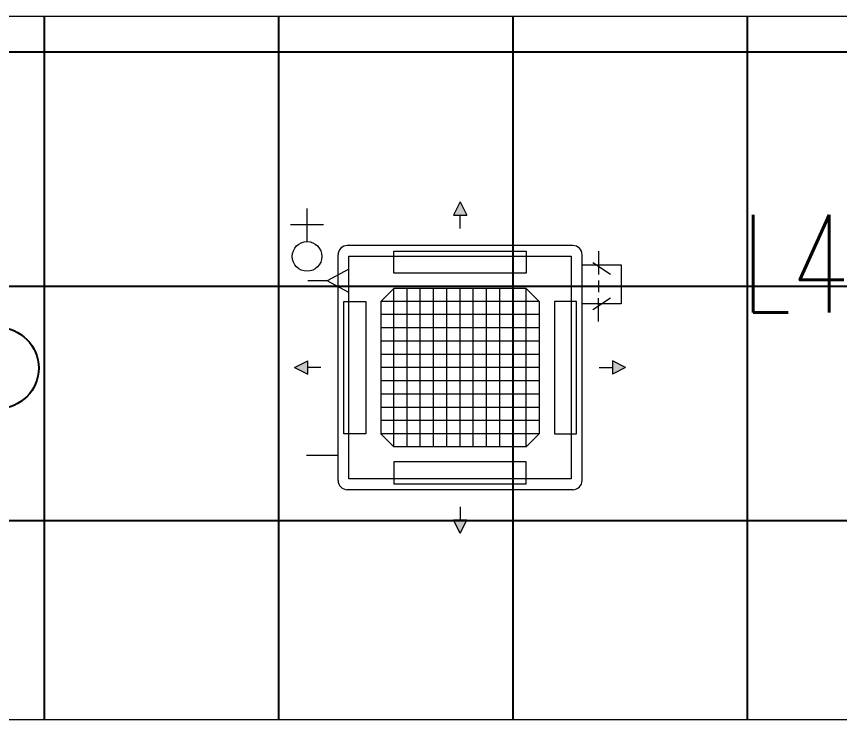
# Model space of a CAD drawing. Header units: millimetres. Extents: x -92759 to 184353, y -15225 to 86714.
# Drawn here: x 60092 to 62201, y 50091 to 51891 of the extents above; entities that cross this region are included whole.
import ezdxf

# ---------------------------------------------------------------- set-up
doc = ezdxf.new("R2010")
doc.units = ezdxf.units.MM
for name, color, linetype, lineweight in [('A--', 134, '500-1-RP', 25), ('HFI 9MM FPB', 94, 'Continuous', 5), ('M-ACMV_CDP', 190, 'DRAIN_PIPE', 25), ('M-ACMV_FCU-1', 86, 'Continuous', 9), ('M-ACMV_FCU-2', 86, 'Continuous', 9), ('M-ACMV_PWR', 1, 'REFRIGERANT', 25), ('M-ACMV_REF_PIPE', 134, '500-1-RP', 25), ('M-ACMV_VCD', 7, 'Continuous', 25)]:
    doc.layers.add(name, color=color, linetype=linetype, lineweight=lineweight)
for name, color, linetype in [('A-PATT-CONC', 8, 'Continuous'), ('E-_LIGT----_E-', 3, 'Continuous'), ('E-legend', 1, 'Continuous'), ('M-ACMV_FCU', 5, 'Continuous'), ('PDF_M-_ACON----_E-N', 7, 'Continuous')]:
    doc.layers.add(name, color=color, linetype=linetype)
doc.styles.add('Simplex', font='simplex_.ttf', dxfattribs={"width": 0.7, "height": 450})
doc.styles.get("Standard").update_dxf_attribs({"font": 'arial.ttf'})
doc.linetypes.add('500-1-RP', pattern='A,0.75,-0.5,0.75,-0.5,0.75,-0.5,0.75,-1.7,["RP",Standard,S=1,R=0,X=-1,Y=-0.5],-1.7', length=7.9)
doc.linetypes.add('DRAIN_PIPE', pattern='A,0.5,-0.2,["D",Standard,S=0.1,R=0,X=-0.1,Y=-0.05],-0.25', length=0.95)
doc.linetypes.add('REFRIGERANT', pattern='A,15,-5.08,["R",Standard,S=2.54,R=0,X=-2.54,Y=-1.27],-5.08', length=25.16)

# ---------------------------------------------------------------- blocks, each defined once
blk = doc.blocks.new('RCP_B8L2')
at = {"layer": 'A-PATT-CONC'}
h = blk.add_hatch(dxfattribs=at)
h.set_pattern_fill('ANSI37', color=256, scale=189, angle=45)
h.set_pattern_definition([(90, (-397693.07, -168427.3), (-600.075, 0), []), (180, (-397693.07, -168427.3), (-6e-14, -600.075), [])])
h.paths.add_polyline_path([(-370093.1, -168427.3), (-397693.1, -168427.3), (-397693.1, -170227.3), (-370093.1, -170227.3)])
at = {"layer": 'HFI 9MM FPB'}
blk.add_lwpolyline([(-370093.1, -168427.3), (-397693.1, -168427.3), (-397693.1, -170227.3), (-370093.1, -170227.3)], close=True, dxfattribs=at)
blk = doc.blocks.new('A$C020d881d')
at = {"layer": 'E-legend', "lineweight": 25}
blk.add_circle((818.7, 172), 103.8, dxfattribs=at)
at = {"layer": 'E-legend', "lineweight": 25, "style": 'Simplex', "width": 0.7}
blk.add_text('L4R', height=250, dxfattribs=at).set_placement((345.2, 314.3))
blk = doc.blocks.new('EL_B8_L2_R4')
at = {"layer": 'E-_LIGT----_E-', "ltscale": 0.5}
for p in [(-31074.1, -28522), (-28697.3, -28522)]:
    blk.add_blockref('A$C020d881d', p, dxfattribs=at)
blk = doc.blocks.new('A$C7208cd76')
at = {"layer": 'M-ACMV_FCU', "lineweight": 5}
h = blk.add_hatch(color=256, dxfattribs=at)
h.dxf.hatch_style = 1
h.paths.add_polyline_path([(0, 424.1), (-17, 390.2), (17, 390.2)])
h = blk.add_hatch(color=256, dxfattribs=at)
h.dxf.hatch_style = 1
h.paths.add_polyline_path([(-424.1, 0), (-390.2, -17), (-390.2, 17)])
h = blk.add_hatch(color=256, dxfattribs=at)
h.dxf.hatch_style = 1
h.paths.add_polyline_path([(424.1, 0), (390.2, 17), (390.2, -17)])
h = blk.add_hatch(color=256, dxfattribs=at)
h.dxf.hatch_style = 1
h.paths.add_polyline_path([(0, -424.1), (17, -390.2), (-17, -390.2)])
for p, q in [((0, 424.1), (-17, 390.2)), ((0, 424.1), (17, 390.2)), ((-17, 390.2), (17, 390.2)), ((0, 356.2), (0, 390.2)), ((288.8, 312.5), (-288.8, 312.5)), ((288.9, 312.6), (288.9, 312.6)), ((-312.5, 288.8), (-312.5, -288.8)), ((312.5, 288.8), (312.5, -288.8)), ((312.6, 288.9), (312.6, 288.9)), ((-202.6, 169.6), (-169.6, 202.6)), ((-169.6, 202.6), (169.6, 202.6)), ((-169.6, 202.6), (-169.6, -202.6)), ((-135.7, 202.6), (-135.7, -202.6)), ((-101.8, 202.6), (-101.8, -202.6)), ((-67.9, 202.6), (-67.9, -202.6)), ((-33.9, 202.6), (-33.9, -202.6)), ((0, 202.6), (0, -202.6)), ((33.9, 202.6), (33.9, -202.6)), ((67.9, 202.6), (67.9, -202.6)), ((101.8, 202.6), (101.8, -202.6)), ((135.7, 202.6), (135.7, -202.6)), ((169.6, 202.6), (202.6, 169.6)), ((169.6, 202.6), (169.6, -202.6)), ((-202.6, 169.6), (-202.6, -169.6)), ((202.6, 169.6), (-202.6, 169.6)), ((202.6, 169.6), (202.6, -169.6)), ((202.6, 135.7), (-202.6, 135.7)), ((202.6, 101.8), (-202.6, 101.8)), ((202.6, 67.9), (-202.6, 67.9)), ((202.6, 33.9), (-202.6, 33.9)), ((-424.1, 0), (-390.2, 17)), ((-424.1, 0), (-390.2, -17)), ((-390.2, -17), (-390.2, 17)), ((-356.2, 0), (-390.2, 0)), ((202.6, 0), (-202.6, 0)), ((356.2, 0), (390.2, 0)), ((390.2, 17), (390.2, -17)), ((424.1, 0), (390.2, 17)), ((424.1, 0), (390.2, -17)), ((202.6, -33.9), (-202.6, -33.9)), ((202.6, -67.9), (-202.6, -67.9)), ((202.6, -101.8), (-202.6, -101.8)), ((202.6, -135.7), (-202.6, -135.7)), ((-169.6, -202.6), (-202.6, -169.6)), ((202.6, -169.6), (-202.6, -169.6)), ((169.6, -202.6), (202.6, -169.6)), ((-169.6, -202.6), (169.6, -202.6)), ((288.8, -312.5), (-288.8, -312.5)), ((0, -356.2), (0, -390.2)), ((17, -390.2), (-17, -390.2)), ((0, -424.1), (-17, -390.2)), ((0, -424.1), (17, -390.2))]:
    blk.add_line(p, q, dxfattribs=at)
for points in [[(-169.6, 241.6), (169.6, 241.6), (169.6, 297.9), (-169.6, 297.9)], [(285, 285), (285, -285), (-285, -285), (-285, 285)], [(-241.6, 169.6), (-241.6, -169.6), (-297.9, -169.6), (-297.9, 169.6)], [(241.6, 169.6), (241.6, -169.6), (297.9, -169.6), (297.9, 169.6)], [(-169.6, -241.6), (169.6, -241.6), (169.6, -297.9), (-169.6, -297.9)]]:
    blk.add_lwpolyline(points, close=True, dxfattribs=at)
for centre, start, end in [((-288.8, 288.8), 90, 180), ((288.8, 288.8), 0, 90), ((-288.8, -288.8), 180, 270), ((288.8, -288.8), 270, 0)]:
    blk.add_arc(centre, 23.7, start, end, dxfattribs=at)
blk = doc.blocks.new('A$C49267d6b')
at = {"layer": 'PDF_M-_ACON----_E-N', "lineweight": 0}
for p, q in [((0, 127), (0, 76.2)), ((-25.4, 76.2), (12.7, 101.6)), ((0, 63.5), (0, 38.1)), ((-25.4, 25.4), (12.7, 0)), ((0, -25.4), (0, 25.4))]:
    blk.add_line(p, q, dxfattribs=at)
blk = doc.blocks.new('A$C81577ca4')
at = {"layer": 'A--', "lineweight": 0, "ltscale": 0.75}
for p, q in [((19, -95), (-36, -125)), ((-36, -125), (-86, -125)), ((19, -155), (-36, -125))]:
    blk.add_line(p, q, dxfattribs=at)
blk = doc.blocks.new('SSO')
at = {"layer": 'M-ACMV_PWR', "linetype": 'ByBlock', "lineweight": 5}
for p, q in [((1064770.3, 20778.3), (1064770.3, 20878.3)), ((1064820.3, 20828.3), (1064720.3, 20828.3))]:
    blk.add_line(p, q, dxfattribs=at)
blk.add_circle((1064770.3, 20733.6), 44.6, dxfattribs=at)
blk.add_circle((1064770.3, 20733.6), 44.6, dxfattribs=at)
blk = doc.blocks.new('FCU-2_mini cassette')
at = {"layer": 'M-ACMV_CDP', "lineweight": 5}
blk.add_line((240311.9, -39528.1), (240311.9, -39608.6), dxfattribs=at)
at = {"layer": 'M-ACMV_VCD', "lineweight": 5}
blk.add_lwpolyline([(239824.1, -38903.1), (239824.1, -38803.1), (239924.1, -38803.1), (239924.1, -38903.1)], close=True, dxfattribs=at)
at = {"layer": 'M-ACMV_FCU', "lineweight": 5}
blk.add_blockref('A$C7208cd76', (240087.3, -39215.6), dxfattribs=at)
at = {"layer": 'M-ACMV_PWR', "color": 1, "linetype": 'ByBlock', "lineweight": 5, "xscale": 0.8500000000000222, "yscale": 0.8500000000000222, "zscale": 0.8500000000000222, "rotation": 90}
blk.add_blockref('SSO', (257426.2, -944662.3), dxfattribs=at)
at = {"layer": 'M-ACMV_REF_PIPE', "lineweight": 5, "rotation": 90}
blk.add_blockref('A$C81577ca4', (239740.3, -39519.6), dxfattribs=at)
at = {"layer": 'M-ACMV_VCD', "lineweight": 5, "xscale": -1.181061443391948, "yscale": 1.181061443391948, "zscale": 1.181061443391948, "rotation": 90}
blk.add_blockref('A$C49267d6b', (239939.1, -38860.6), dxfattribs=at)
blk = doc.blocks.new('ACMV_B8_L2')
at = {"layer": 'M-ACMV_FCU-2', "rotation": 270}
blk.add_blockref('FCU-2_mini cassette', (161107.8, 185363.6), dxfattribs=at)

msp = doc.modelspace()

# ---------------------------------------------------------------- block references
at = {"layer": 'A-PATT-CONC'}
msp.add_blockref('RCP_B8L2', (452619.1, 220318.5), dxfattribs=at)
at = {"layer": 'E-legend', "color": 7}
msp.add_blockref('EL_B8_L2_R4', (90301.1, 79341.2), dxfattribs=at)
at = {"layer": 'M-ACMV_FCU-1'}
msp.add_blockref('ACMV_B8_L2', (-60663.6, 105715.9), dxfattribs=at)

doc.saveas('drawing.dxf')
